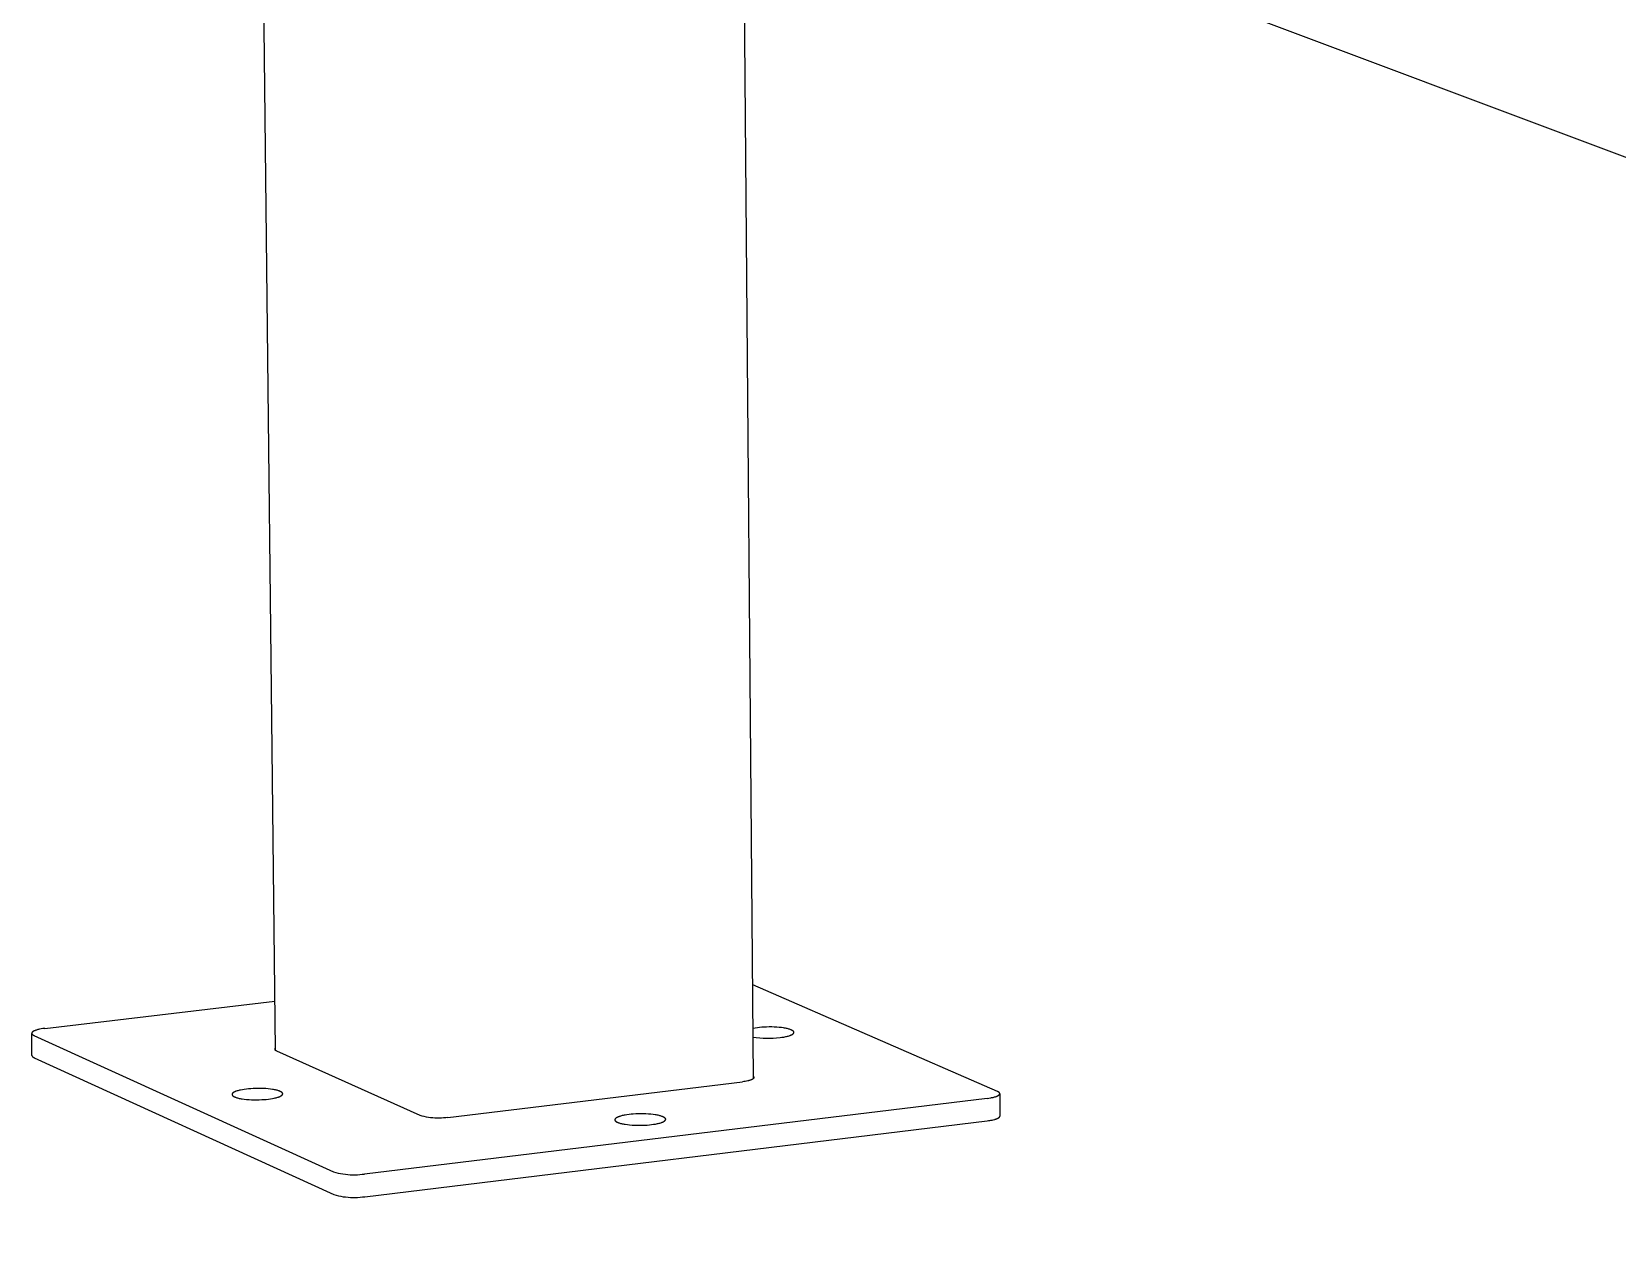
# Model space of a CAD drawing. Header units: millimetres. Extents: x -1656 to 3995, y -637 to 3312.
# Drawn here: x -803.7 to -583.7, y 339.8 to 507.2 of the extents above; entities that cross this region are included whole.
import ezdxf

# ---------------------------------------------------------------- set-up
doc = ezdxf.new("R2010")
doc.units = ezdxf.units.MM
doc.header["$MEASUREMENT"] = 0
doc.layers.add('Utwórz2D linie widoczne', color=7, linetype='Continuous', true_color=0x000000)

msp = doc.modelspace()

# ---------------------------------------------------------------- linework, layer by layer
at = {"layer": 'Utwórz2D linie widoczne'}
for p, q in [((-769.89, 365.93), (-776.82, 998.3)), ((-25.46, 280.46), (-732.18, 546.01)), ((-705.03, 535.81), (-703.58, 361.98)), ((-703.69, 375.03), (-669.72, 360.23)), ((-801.92, 368.95), (-769.97, 372.75)), ((-803.72, 368.32), (-803.73, 368.32)), ((-803.73, 368.32), (-803.73, 368.31)), ((-803.73, 368.31), (-803.73, 368.31)), ((-803.73, 368.31), (-803.73, 368.31)), ((-803.73, 368.31), (-803.73, 368.3)), ((-803.73, 368.3), (-803.73, 368.3)), ((-803.73, 368.3), (-803.73, 368.29)), ((-803.73, 368.29), (-803.73, 368.29)), ((-803.73, 368.29), (-803.73, 368.28)), ((-803.73, 368.28), (-803.73, 368.28)), ((-803.73, 368.28), (-803.73, 368.27)), ((-803.73, 368.27), (-803.73, 368.27)), ((-803.73, 368.27), (-803.73, 368.27)), ((-803.73, 368.27), (-803.73, 368.26)), ((-803.69, 365.19), (-803.73, 368.27)), ((-803.73, 368.26), (-803.73, 368.26)), ((-803.73, 368.26), (-803.73, 368.25)), ((-803.73, 368.25), (-803.72, 368.25)), ((-803.71, 368.36), (-803.72, 368.35)), ((-803.72, 368.35), (-803.72, 368.35)), ((-803.72, 368.35), (-803.72, 368.34)), ((-803.72, 368.34), (-803.72, 368.34)), ((-803.72, 368.34), (-803.72, 368.33)), ((-803.72, 368.33), (-803.72, 368.33)), ((-803.72, 368.33), (-803.72, 368.32)), ((-803.72, 368.25), (-803.72, 368.24)), ((-803.72, 368.24), (-803.72, 368.24)), ((-803.72, 368.24), (-803.72, 368.23)), ((-803.72, 368.23), (-803.72, 368.23)), ((-803.72, 368.23), (-803.72, 368.23)), ((-803.72, 368.23), (-803.72, 368.22)), ((-803.72, 368.22), (-803.71, 368.22)), ((-803.7, 368.38), (-803.71, 368.37)), ((-803.71, 368.37), (-803.71, 368.37)), ((-803.71, 368.37), (-803.71, 368.36)), ((-803.71, 368.36), (-803.71, 368.36)), ((-803.71, 368.36), (-803.71, 368.36)), ((-803.71, 368.22), (-803.71, 368.21)), ((-803.71, 368.21), (-803.71, 368.21)), ((-803.71, 368.21), (-803.71, 368.2)), ((-803.71, 368.2), (-803.71, 368.2)), ((-803.71, 368.2), (-803.7, 368.2)), ((-803.69, 368.39), (-803.7, 368.39)), ((-803.7, 368.39), (-803.7, 368.38)), ((-803.7, 368.38), (-803.7, 368.38)), ((-803.7, 368.2), (-803.7, 368.19)), ((-803.7, 368.19), (-803.7, 368.19)), ((-803.7, 368.19), (-803.7, 368.18)), ((-803.7, 368.18), (-803.69, 368.18)), ((-803.68, 368.4), (-803.69, 368.4)), ((-803.69, 368.4), (-803.69, 368.4)), ((-803.69, 368.4), (-803.69, 368.39)), ((-803.69, 368.18), (-803.69, 368.17)), ((-803.69, 368.17), (-803.69, 368.17)), ((-803.69, 368.17), (-803.68, 368.17)), ((-803.67, 368.42), (-803.68, 368.41)), ((-803.68, 368.41), (-803.68, 368.41)), ((-803.68, 368.41), (-803.68, 368.4)), ((-803.68, 368.17), (-803.68, 368.16)), ((-803.68, 368.16), (-803.67, 368.15)), ((-803.66, 368.44), (-803.67, 368.43)), ((-803.67, 368.43), (-803.67, 368.42)), ((-803.67, 368.15), (-803.67, 368.15)), ((-803.67, 368.15), (-803.66, 368.14)), ((-803.65, 368.45), (-803.66, 368.44)), ((-803.66, 368.14), (-803.65, 368.13)), ((-803.64, 368.45), (-803.65, 368.45)), ((-803.65, 368.13), (-803.64, 368.12)), ((-803.63, 368.46), (-803.64, 368.45)), ((-803.64, 368.12), (-803.63, 368.11)), ((-803.62, 368.47), (-803.63, 368.46)), ((-803.63, 368.11), (-803.62, 368.11)), ((-803.61, 368.48), (-803.62, 368.47)), ((-803.62, 368.11), (-803.61, 368.1)), ((-803.6, 368.49), (-803.61, 368.48)), ((-803.61, 368.1), (-803.6, 368.09)), ((-803.58, 368.5), (-803.6, 368.49)), ((-803.6, 368.09), (-803.59, 368.08)), ((-803.59, 368.08), (-803.58, 368.07)), ((-803.57, 368.51), (-803.58, 368.5)), ((-803.58, 368.07), (-803.57, 368.07)), ((-803.56, 368.52), (-803.57, 368.51)), ((-803.57, 368.07), (-803.56, 368.06)), ((-803.55, 368.53), (-803.56, 368.52)), ((-803.56, 368.06), (-803.53, 368.04)), ((-803.52, 368.54), (-803.55, 368.53)), ((-803.53, 368.04), (-803.51, 368.03)), ((-803.49, 368.56), (-803.52, 368.54)), ((-803.51, 368.03), (-803.48, 368.01)), ((-803.45, 368.58), (-803.49, 368.56)), ((-803.48, 368.01), (-803.45, 368)), ((-803.42, 368.6), (-803.45, 368.58)), ((-803.45, 368), (-803.42, 367.99)), ((-803.38, 368.61), (-803.42, 368.6)), ((-803.42, 367.99), (-761.84, 349.04)), ((-803.34, 368.63), (-803.38, 368.61)), ((-803.3, 368.64), (-803.34, 368.63)), ((-803.26, 368.66), (-803.3, 368.64)), ((-803.18, 368.69), (-803.26, 368.66)), ((-803.08, 368.72), (-803.18, 368.69)), ((-802.98, 368.75), (-803.08, 368.72)), ((-802.88, 368.78), (-802.98, 368.75)), ((-802.77, 368.81), (-802.88, 368.78)), ((-802.65, 368.83), (-802.77, 368.81)), ((-802.41, 368.88), (-802.65, 368.83)), ((-802.17, 368.92), (-802.41, 368.88)), ((-801.92, 368.95), (-802.17, 368.92)), ((-703.32, 369.01), (-703.64, 368.95)), ((-703.63, 367.74), (-703.16, 367.68)), ((-702.99, 369.05), (-703.32, 369.01)), ((-703.16, 367.68), (-702.69, 367.63)), ((-702.71, 369.08), (-702.99, 369.05)), ((-702.4, 369.11), (-702.71, 369.08)), ((-702.69, 367.63), (-702.22, 367.6)), ((-702.07, 369.13), (-702.4, 369.11)), ((-702.22, 367.6), (-701.75, 367.59)), ((-701.73, 369.14), (-702.07, 369.13)), ((-701.75, 367.59), (-701.28, 367.59)), ((-701.38, 369.15), (-701.73, 369.14)), ((-701.03, 369.15), (-701.38, 369.15)), ((-701.28, 367.59), (-700.81, 367.61)), ((-700.68, 369.14), (-701.03, 369.15)), ((-700.81, 367.61), (-700.34, 367.64)), ((-700.33, 369.12), (-700.68, 369.14)), ((-700.34, 367.64), (-699.87, 367.69)), ((-699.99, 369.09), (-700.33, 369.12)), ((-699.67, 369.06), (-699.99, 369.09)), ((-699.87, 367.69), (-699.6, 367.72)), ((-699.38, 369.02), (-699.67, 369.06)), ((-699.6, 367.72), (-699.33, 367.76)), ((-699.24, 368.99), (-699.38, 369.02)), ((-699.33, 367.76), (-699.2, 367.79)), ((-699.1, 368.97), (-699.24, 368.99)), ((-699.2, 367.79), (-699.07, 367.81)), ((-698.98, 368.94), (-699.1, 368.97)), ((-699.07, 367.81), (-698.95, 367.84)), ((-698.86, 368.92), (-698.98, 368.94)), ((-698.95, 367.84), (-698.83, 367.87)), ((-698.75, 368.89), (-698.86, 368.92)), ((-698.83, 367.87), (-698.72, 367.9)), ((-698.65, 368.86), (-698.75, 368.89)), ((-698.72, 367.9), (-698.61, 367.93)), ((-698.55, 368.83), (-698.65, 368.86)), ((-698.61, 367.93), (-698.51, 367.97)), ((-698.46, 368.8), (-698.55, 368.83)), ((-698.51, 367.97), (-698.46, 367.98)), ((-698.38, 368.77), (-698.46, 368.8)), ((-698.46, 367.98), (-698.42, 368)), ((-698.42, 368), (-698.37, 368.02)), ((-698.35, 368.76), (-698.38, 368.77)), ((-698.37, 368.02), (-698.33, 368.04)), ((-698.31, 368.74), (-698.35, 368.76)), ((-698.33, 368.04), (-698.29, 368.06)), ((-698.28, 368.73), (-698.31, 368.74)), ((-698.29, 368.06), (-698.25, 368.07)), ((-698.24, 368.71), (-698.28, 368.73)), ((-698.25, 368.07), (-698.22, 368.09)), ((-698.21, 368.7), (-698.24, 368.71)), ((-698.22, 368.09), (-698.18, 368.11)), ((-698.18, 368.68), (-698.21, 368.7)), ((-698.15, 368.66), (-698.18, 368.68)), ((-698.18, 368.11), (-698.15, 368.13)), ((-698.13, 368.65), (-698.15, 368.66)), ((-698.15, 368.13), (-698.14, 368.14)), ((-698.14, 368.14), (-698.12, 368.15)), ((-698.11, 368.64), (-698.13, 368.65)), ((-698.12, 368.15), (-698.11, 368.16)), ((-698.1, 368.63), (-698.11, 368.64)), ((-698.11, 368.16), (-698.09, 368.17)), ((-698.09, 368.62), (-698.1, 368.63)), ((-698.08, 368.61), (-698.09, 368.62)), ((-698.09, 368.17), (-698.08, 368.18)), ((-698.07, 368.6), (-698.08, 368.61)), ((-698.08, 368.18), (-698.07, 368.19)), ((-698.06, 368.6), (-698.07, 368.6)), ((-698.07, 368.19), (-698.06, 368.2)), ((-698.05, 368.59), (-698.06, 368.6)), ((-698.06, 368.2), (-698.05, 368.21)), ((-698.04, 368.58), (-698.05, 368.59)), ((-698.05, 368.21), (-698.03, 368.22)), ((-698.03, 368.57), (-698.04, 368.58)), ((-698.02, 368.56), (-698.03, 368.57)), ((-698.03, 368.22), (-698.02, 368.23)), ((-698.01, 368.55), (-698.02, 368.56)), ((-698.02, 368.24), (-698.01, 368.25)), ((-698.02, 368.23), (-698.02, 368.24)), ((-698, 368.54), (-698.01, 368.55)), ((-698.01, 368.25), (-698, 368.26)), ((-697.99, 368.53), (-698, 368.54)), ((-698, 368.26), (-697.99, 368.26)), ((-697.99, 368.52), (-697.99, 368.53)), ((-697.99, 368.53), (-697.99, 368.53)), ((-697.98, 368.52), (-697.99, 368.52)), ((-697.99, 368.27), (-697.98, 368.28)), ((-697.99, 368.26), (-697.99, 368.27)), ((-697.99, 368.27), (-697.99, 368.27)), ((-697.98, 368.51), (-697.98, 368.52)), ((-697.97, 368.5), (-697.98, 368.51)), ((-697.98, 368.51), (-697.98, 368.51)), ((-697.98, 368.28), (-697.98, 368.29)), ((-697.98, 368.29), (-697.97, 368.29)), ((-697.98, 368.28), (-697.98, 368.28)), ((-697.97, 368.49), (-697.97, 368.5)), ((-697.97, 368.5), (-697.97, 368.5)), ((-697.97, 368.5), (-697.97, 368.5)), ((-697.96, 368.49), (-697.97, 368.49)), ((-697.97, 368.3), (-697.96, 368.31)), ((-697.97, 368.29), (-697.97, 368.3)), ((-697.97, 368.3), (-697.97, 368.3)), ((-697.96, 368.48), (-697.96, 368.49)), ((-697.96, 368.47), (-697.96, 368.48)), ((-697.96, 368.48), (-697.96, 368.48)), ((-697.95, 368.47), (-697.96, 368.47)), ((-697.96, 368.32), (-697.96, 368.33)), ((-697.96, 368.33), (-697.95, 368.33)), ((-697.96, 368.31), (-697.96, 368.32)), ((-697.96, 368.32), (-697.96, 368.32)), ((-697.96, 368.31), (-697.96, 368.31)), ((-697.95, 368.46), (-697.95, 368.47)), ((-697.95, 368.45), (-697.95, 368.46)), ((-697.95, 368.46), (-697.95, 368.46)), ((-697.95, 368.44), (-697.95, 368.45)), ((-697.95, 368.45), (-697.95, 368.45)), ((-697.94, 368.43), (-697.95, 368.44)), ((-697.95, 368.44), (-697.95, 368.44)), ((-697.95, 368.36), (-697.94, 368.37)), ((-697.95, 368.35), (-697.95, 368.36)), ((-697.95, 368.36), (-697.95, 368.36)), ((-697.95, 368.34), (-697.95, 368.35)), ((-697.95, 368.35), (-697.95, 368.35)), ((-697.95, 368.33), (-697.95, 368.34)), ((-697.95, 368.34), (-697.95, 368.34)), ((-697.94, 368.42), (-697.94, 368.43)), ((-697.94, 368.43), (-697.94, 368.43)), ((-697.94, 368.41), (-697.94, 368.42)), ((-697.94, 368.42), (-697.94, 368.42)), ((-697.94, 368.4), (-697.94, 368.41)), ((-697.94, 368.41), (-697.94, 368.41)), ((-697.94, 368.39), (-697.94, 368.4)), ((-697.94, 368.4), (-697.94, 368.4)), ((-697.94, 368.38), (-697.94, 368.39)), ((-697.94, 368.39), (-697.94, 368.39)), ((-697.94, 368.37), (-697.94, 368.38)), ((-697.94, 368.38), (-697.94, 368.38)), ((-697.94, 368.37), (-697.94, 368.37)), ((-769.97, 366.06), (-769.97, 366.07)), ((-769.96, 366.06), (-769.97, 366.06)), ((-769.96, 366.13), (-769.95, 366.14)), ((-769.96, 366.12), (-769.96, 366.13)), ((-769.96, 366.13), (-769.96, 366.13)), ((-769.96, 366.11), (-769.96, 366.12)), ((-769.96, 366.1), (-769.96, 366.11)), ((-769.96, 366.09), (-769.96, 366.1)), ((-769.96, 366.08), (-769.96, 366.09)), ((-769.97, 366.07), (-769.96, 366.08)), ((-769.96, 366.05), (-769.96, 366.06)), ((-769.96, 366.04), (-769.96, 366.05)), ((-769.96, 366.03), (-769.96, 366.04)), ((-769.96, 366.02), (-769.96, 366.03)), ((-769.96, 366.01), (-769.96, 366.02)), ((-769.96, 366), (-769.96, 366.01)), ((-769.95, 366), (-769.96, 366)), ((-769.95, 366.16), (-769.94, 366.17)), ((-769.95, 366.15), (-769.95, 366.16)), ((-769.95, 366.14), (-769.95, 366.15)), ((-769.95, 365.99), (-769.95, 366)), ((-769.95, 365.98), (-769.95, 365.99)), ((-769.95, 365.97), (-769.95, 365.98)), ((-769.94, 365.96), (-769.95, 365.97)), ((-769.94, 366.18), (-769.93, 366.19)), ((-769.94, 366.17), (-769.94, 366.18)), ((-769.94, 366.18), (-769.94, 366.18)), ((-769.94, 365.95), (-769.94, 365.96)), ((-769.93, 365.95), (-769.94, 365.95)), ((-769.93, 366.2), (-769.92, 366.21)), ((-769.93, 366.19), (-769.93, 366.2)), ((-769.93, 365.94), (-769.93, 365.95)), ((-769.93, 365.93), (-769.93, 365.94)), ((-769.92, 365.92), (-769.93, 365.93)), ((-769.92, 366.21), (-769.91, 366.22)), ((-769.92, 366.21), (-769.92, 366.21)), ((-769.91, 365.91), (-769.92, 365.92)), ((-769.92, 365.92), (-769.92, 365.92)), ((-769.91, 366.22), (-769.91, 366.23)), ((-769.91, 366.23), (-769.9, 366.23)), ((-769.91, 365.9), (-769.91, 365.91)), ((-769.9, 365.9), (-769.91, 365.9)), ((-769.9, 366.23), (-769.9, 366.24)), ((-769.89, 365.89), (-769.9, 365.9)), ((-769.89, 365.88), (-769.89, 365.89)), ((-769.88, 365.88), (-769.89, 365.88)), ((-769.87, 365.87), (-769.88, 365.88)), ((-769.86, 365.86), (-769.87, 365.87)), ((-769.87, 365.87), (-769.87, 365.87)), ((-769.85, 365.86), (-769.86, 365.86)), ((-769.85, 365.85), (-769.85, 365.86)), ((-769.84, 365.85), (-769.85, 365.85)), ((-769.83, 365.84), (-769.84, 365.85)), ((-769.82, 365.84), (-769.83, 365.84)), ((-769.81, 365.83), (-769.82, 365.84)), ((-769.8, 365.83), (-769.81, 365.83)), ((-769.81, 365.83), (-769.81, 365.83)), ((-769.79, 365.82), (-769.8, 365.83)), ((-769.78, 365.82), (-769.79, 365.82)), ((-769.77, 365.82), (-769.78, 365.82)), ((-769.76, 365.82), (-769.77, 365.82)), ((-769.75, 365.81), (-769.76, 365.82)), ((-769.76, 365.82), (-769.76, 365.82)), ((-769.74, 365.81), (-769.75, 365.81)), ((-769.73, 365.81), (-769.74, 365.81)), ((-769.72, 365.81), (-769.73, 365.81)), ((-769.71, 365.81), (-769.72, 365.81)), ((-769.7, 365.81), (-769.71, 365.81)), ((-769.69, 365.81), (-769.7, 365.81)), ((-749.83, 356.86), (-769.69, 365.81)), ((-803.69, 365.19), (-803.69, 365.18)), ((-803.69, 365.18), (-803.68, 365.16)), ((-803.68, 365.16), (-803.68, 365.15)), ((-803.68, 365.15), (-803.67, 365.14)), ((-803.67, 365.14), (-803.67, 365.12)), ((-803.67, 365.12), (-803.66, 365.11)), ((-803.66, 365.11), (-803.65, 365.1)), ((-803.65, 365.1), (-803.65, 365.08)), ((-803.65, 365.08), (-803.64, 365.07)), ((-803.64, 365.07), (-803.63, 365.06)), ((-803.63, 365.06), (-803.62, 365.05)), ((-803.62, 365.05), (-803.61, 365.04)), ((-803.61, 365.04), (-803.6, 365.03)), ((-803.6, 365.03), (-803.59, 365.02)), ((-803.59, 365.02), (-803.58, 365.01)), ((-803.58, 365.01), (-803.57, 365)), ((-803.57, 365), (-803.56, 364.99)), ((-803.56, 364.99), (-803.55, 364.98)), ((-803.55, 364.98), (-803.54, 364.97)), ((-803.54, 364.97), (-803.53, 364.96)), ((-803.53, 364.96), (-803.52, 364.95)), ((-803.52, 364.95), (-803.5, 364.94)), ((-803.5, 364.94), (-803.49, 364.94)), ((-803.49, 364.94), (-803.48, 364.93)), ((-803.48, 364.93), (-803.47, 364.92)), ((-803.47, 364.92), (-803.45, 364.92)), ((-803.45, 364.92), (-803.44, 364.91)), ((-803.44, 364.91), (-803.43, 364.9)), ((-803.43, 364.9), (-803.41, 364.9)), ((-803.41, 364.9), (-803.4, 364.9)), ((-803.4, 364.9), (-803.38, 364.89)), ((-803.38, 364.89), (-761.81, 345.9)), ((-745.97, 356.61), (-705.09, 361.55)), ((-704.89, 361.57), (-705.09, 361.55)), ((-704.7, 361.6), (-704.89, 361.57)), ((-704.52, 361.63), (-704.7, 361.6)), ((-704.34, 361.67), (-704.52, 361.63)), ((-704.26, 361.69), (-704.34, 361.67)), ((-704.18, 361.71), (-704.26, 361.69)), ((-704.1, 361.73), (-704.18, 361.71)), ((-704.03, 361.76), (-704.1, 361.73)), ((-703.96, 361.78), (-704.03, 361.76)), ((-703.89, 361.81), (-703.96, 361.78)), ((-703.86, 361.82), (-703.89, 361.81)), ((-703.83, 361.83), (-703.86, 361.82)), ((-703.8, 361.84), (-703.83, 361.83)), ((-703.77, 361.86), (-703.8, 361.84)), ((-703.75, 361.87), (-703.77, 361.86)), ((-703.72, 361.88), (-703.75, 361.87)), ((-703.7, 361.9), (-703.72, 361.88)), ((-703.68, 361.91), (-703.7, 361.9)), ((-703.65, 361.92), (-703.68, 361.91)), ((-703.63, 361.94), (-703.65, 361.92)), ((-703.62, 361.94), (-703.63, 361.94)), ((-703.61, 361.95), (-703.62, 361.94)), ((-703.6, 361.97), (-703.61, 361.96)), ((-703.61, 361.96), (-703.61, 361.95)), ((-703.59, 361.97), (-703.6, 361.97)), ((-703.58, 361.98), (-703.59, 361.97)), ((-703.58, 362.29), (-703.57, 362.29)), ((-703.57, 361.99), (-703.58, 361.98)), ((-703.57, 362.29), (-703.57, 362.28)), ((-703.57, 362.28), (-703.56, 362.27)), ((-703.56, 362), (-703.57, 361.99)), ((-703.57, 361.99), (-703.57, 361.99)), ((-703.56, 362.27), (-703.56, 362.27)), ((-703.56, 362.27), (-703.55, 362.26)), ((-703.55, 362.01), (-703.56, 362)), ((-703.55, 362.26), (-703.54, 362.25)), ((-703.54, 362.02), (-703.55, 362.01)), ((-703.55, 362.01), (-703.55, 362.01)), ((-703.54, 362.25), (-703.54, 362.25)), ((-703.54, 362.25), (-703.53, 362.24)), ((-703.53, 362.04), (-703.54, 362.03)), ((-703.54, 362.03), (-703.54, 362.02)), ((-703.53, 362.24), (-703.53, 362.23)), ((-703.53, 362.23), (-703.52, 362.23)), ((-703.52, 362.05), (-703.53, 362.04)), ((-703.53, 362.04), (-703.53, 362.04)), ((-703.52, 362.23), (-703.52, 362.22)), ((-703.52, 362.22), (-703.52, 362.22)), ((-703.52, 362.22), (-703.52, 362.22)), ((-703.52, 362.22), (-703.51, 362.21)), ((-703.51, 362.06), (-703.52, 362.06)), ((-703.52, 362.06), (-703.52, 362.06)), ((-703.52, 362.06), (-703.52, 362.05)), ((-703.52, 362.05), (-703.52, 362.05)), ((-703.52, 362.05), (-703.52, 362.05)), ((-703.51, 362.21), (-703.51, 362.21)), ((-703.51, 362.21), (-703.51, 362.2)), ((-703.51, 362.2), (-703.51, 362.2)), ((-703.51, 362.2), (-703.51, 362.2)), ((-703.51, 362.2), (-703.51, 362.19)), ((-703.51, 362.19), (-703.51, 362.19)), ((-703.51, 362.19), (-703.5, 362.19)), ((-703.5, 362.08), (-703.51, 362.08)), ((-703.51, 362.08), (-703.51, 362.08)), ((-703.51, 362.08), (-703.51, 362.07)), ((-703.51, 362.07), (-703.51, 362.07)), ((-703.51, 362.07), (-703.51, 362.07)), ((-703.51, 362.07), (-703.51, 362.06)), ((-703.5, 362.19), (-703.5, 362.18)), ((-703.5, 362.18), (-703.5, 362.18)), ((-703.5, 362.18), (-703.5, 362.18)), ((-703.5, 362.18), (-703.5, 362.17)), ((-703.5, 362.17), (-703.5, 362.17)), ((-703.5, 362.17), (-703.5, 362.17)), ((-703.5, 362.17), (-703.5, 362.16)), ((-703.5, 362.16), (-703.5, 362.16)), ((-703.5, 362.16), (-703.5, 362.16)), ((-703.5, 362.16), (-703.5, 362.15)), ((-703.5, 362.15), (-703.5, 362.15)), ((-703.5, 362.15), (-703.5, 362.15)), ((-703.5, 362.15), (-703.5, 362.14)), ((-703.5, 362.14), (-703.49, 362.14)), ((-703.49, 362.13), (-703.5, 362.13)), ((-703.5, 362.13), (-703.5, 362.13)), ((-703.5, 362.13), (-703.5, 362.12)), ((-703.5, 362.12), (-703.5, 362.12)), ((-703.5, 362.12), (-703.5, 362.12)), ((-703.5, 362.12), (-703.5, 362.11)), ((-703.5, 362.11), (-703.5, 362.11)), ((-703.5, 362.11), (-703.5, 362.11)), ((-703.5, 362.11), (-703.5, 362.1)), ((-703.5, 362.1), (-703.5, 362.1)), ((-703.5, 362.1), (-703.5, 362.09)), ((-703.5, 362.09), (-703.5, 362.09)), ((-703.5, 362.09), (-703.5, 362.09)), ((-703.5, 362.09), (-703.5, 362.08)), ((-703.49, 362.14), (-703.49, 362.14)), ((-703.49, 362.14), (-703.49, 362.13)), ((-775.92, 359.84), (-775.93, 359.84)), ((-775.93, 359.84), (-775.93, 359.83)), ((-775.93, 359.83), (-775.93, 359.83)), ((-775.93, 359.83), (-775.93, 359.82)), ((-775.93, 359.82), (-775.93, 359.82)), ((-775.93, 359.82), (-775.93, 359.81)), ((-775.93, 359.81), (-775.93, 359.81)), ((-775.93, 359.81), (-775.93, 359.8)), ((-775.93, 359.8), (-775.93, 359.8)), ((-775.93, 359.8), (-775.93, 359.79)), ((-775.93, 359.79), (-775.93, 359.79)), ((-775.93, 359.79), (-775.93, 359.78)), ((-775.93, 359.78), (-775.93, 359.78)), ((-775.93, 359.78), (-775.93, 359.77)), ((-775.93, 359.77), (-775.93, 359.77)), ((-775.93, 359.77), (-775.93, 359.76)), ((-775.93, 359.76), (-775.93, 359.76)), ((-775.93, 359.76), (-775.93, 359.75)), ((-775.93, 359.75), (-775.92, 359.75)), ((-775.91, 359.87), (-775.92, 359.87)), ((-775.92, 359.87), (-775.92, 359.86)), ((-775.92, 359.86), (-775.92, 359.86)), ((-775.92, 359.86), (-775.92, 359.85)), ((-775.92, 359.85), (-775.92, 359.85)), ((-775.92, 359.85), (-775.92, 359.84)), ((-775.92, 359.75), (-775.92, 359.74)), ((-775.92, 359.74), (-775.92, 359.74)), ((-775.92, 359.74), (-775.92, 359.73)), ((-775.92, 359.73), (-775.92, 359.73)), ((-775.92, 359.73), (-775.92, 359.72)), ((-775.92, 359.72), (-775.91, 359.72)), ((-775.9, 359.89), (-775.91, 359.89)), ((-775.91, 359.89), (-775.91, 359.88)), ((-775.91, 359.88), (-775.91, 359.88)), ((-775.91, 359.88), (-775.91, 359.87)), ((-775.91, 359.72), (-775.91, 359.72)), ((-775.91, 359.72), (-775.91, 359.71)), ((-775.91, 359.71), (-775.91, 359.71)), ((-775.91, 359.71), (-775.91, 359.7)), ((-775.91, 359.7), (-775.9, 359.7)), ((-775.89, 359.91), (-775.9, 359.9)), ((-775.9, 359.9), (-775.9, 359.9)), ((-775.9, 359.9), (-775.9, 359.89)), ((-775.9, 359.7), (-775.9, 359.69)), ((-775.9, 359.69), (-775.9, 359.69)), ((-775.9, 359.69), (-775.89, 359.68)), ((-775.88, 359.92), (-775.89, 359.92)), ((-775.89, 359.92), (-775.89, 359.91)), ((-775.89, 359.91), (-775.89, 359.91)), ((-775.89, 359.68), (-775.89, 359.68)), ((-775.89, 359.68), (-775.89, 359.67)), ((-775.89, 359.67), (-775.88, 359.67)), ((-775.87, 359.94), (-775.88, 359.93)), ((-775.88, 359.93), (-775.88, 359.93)), ((-775.88, 359.93), (-775.88, 359.92)), ((-775.88, 359.67), (-775.88, 359.66)), ((-775.88, 359.66), (-775.87, 359.65)), ((-775.86, 359.95), (-775.87, 359.94)), ((-775.87, 359.65), (-775.86, 359.64)), ((-775.85, 359.97), (-775.86, 359.96)), ((-775.86, 359.96), (-775.86, 359.95)), ((-775.86, 359.64), (-775.86, 359.64)), ((-775.86, 359.64), (-775.85, 359.63)), ((-775.84, 359.98), (-775.85, 359.97)), ((-775.85, 359.63), (-775.84, 359.62)), ((-775.82, 359.99), (-775.84, 359.98)), ((-775.84, 359.62), (-775.83, 359.61)), ((-775.83, 359.61), (-775.82, 359.6)), ((-775.81, 360), (-775.82, 359.99)), ((-775.82, 359.6), (-775.81, 359.59)), ((-775.8, 360.01), (-775.81, 360)), ((-775.81, 359.59), (-775.8, 359.58)), ((-775.79, 360.02), (-775.8, 360.01)), ((-775.8, 359.58), (-775.78, 359.57)), ((-775.78, 360.03), (-775.79, 360.02)), ((-775.76, 360.04), (-775.78, 360.03)), ((-775.78, 359.57), (-775.77, 359.56)), ((-775.77, 359.56), (-775.76, 359.55)), ((-775.75, 360.05), (-775.76, 360.04)), ((-775.76, 359.55), (-775.75, 359.55)), ((-775.73, 360.06), (-775.75, 360.05)), ((-775.75, 359.55), (-775.73, 359.54)), ((-775.72, 360.07), (-775.73, 360.06)), ((-775.73, 359.54), (-775.71, 359.52)), ((-775.7, 360.08), (-775.72, 360.07)), ((-775.71, 359.52), (-775.68, 359.5)), ((-775.67, 360.1), (-775.7, 360.08)), ((-775.68, 359.5), (-775.65, 359.49)), ((-775.63, 360.12), (-775.67, 360.1)), ((-775.65, 359.49), (-775.62, 359.47)), ((-775.6, 360.14), (-775.63, 360.12)), ((-775.62, 359.47), (-775.58, 359.46)), ((-775.56, 360.16), (-775.6, 360.14)), ((-775.58, 359.46), (-775.55, 359.44)), ((-775.51, 360.17), (-775.56, 360.16)), ((-775.55, 359.44), (-775.51, 359.43)), ((-775.47, 360.19), (-775.51, 360.17)), ((-775.51, 359.43), (-775.47, 359.41)), ((-775.42, 360.21), (-775.47, 360.19)), ((-775.47, 359.41), (-775.43, 359.4)), ((-775.43, 359.4), (-775.35, 359.37)), ((-775.38, 360.23), (-775.42, 360.21)), ((-775.33, 360.25), (-775.38, 360.23)), ((-775.35, 359.37), (-775.25, 359.34)), ((-775.22, 360.28), (-775.33, 360.25)), ((-775.25, 359.34), (-775.15, 359.31)), ((-775.11, 360.31), (-775.22, 360.28)), ((-775.15, 359.31), (-775.04, 359.28)), ((-775, 360.34), (-775.11, 360.31)), ((-775.04, 359.28), (-774.92, 359.25)), ((-774.88, 360.37), (-775, 360.34)), ((-774.92, 359.25), (-774.8, 359.23)), ((-774.75, 360.4), (-774.88, 360.37)), ((-774.8, 359.23), (-774.67, 359.2)), ((-774.49, 360.45), (-774.75, 360.4)), ((-774.67, 359.2), (-774.53, 359.18)), ((-774.53, 359.18), (-774.23, 359.14)), ((-774.22, 360.49), (-774.49, 360.45)), ((-774.23, 359.14), (-773.91, 359.11)), ((-773.94, 360.53), (-774.22, 360.49)), ((-773.65, 360.56), (-773.94, 360.53)), ((-773.91, 359.11), (-773.57, 359.08)), ((-773.34, 360.59), (-773.65, 360.56)), ((-773.57, 359.08), (-773.22, 359.06)), ((-773.01, 360.61), (-773.34, 360.59)), ((-773.22, 359.06), (-772.87, 359.05)), ((-772.66, 360.62), (-773.01, 360.61)), ((-772.87, 359.05), (-772.51, 359.05)), ((-772.31, 360.63), (-772.66, 360.62)), ((-772.51, 359.05), (-772.16, 359.05)), ((-771.96, 360.63), (-772.31, 360.63)), ((-772.16, 359.05), (-771.81, 359.07)), ((-771.6, 360.62), (-771.96, 360.63)), ((-771.81, 359.07), (-771.48, 359.09)), ((-771.25, 360.6), (-771.6, 360.62)), ((-771.48, 359.09), (-771.17, 359.11)), ((-770.91, 360.57), (-771.25, 360.6)), ((-771.17, 359.11), (-770.88, 359.15)), ((-770.59, 360.54), (-770.91, 360.57)), ((-770.88, 359.15), (-770.6, 359.18)), ((-770.6, 359.18), (-770.33, 359.23)), ((-770.3, 360.5), (-770.59, 360.54)), ((-770.33, 359.23), (-770.07, 359.28)), ((-770.16, 360.47), (-770.3, 360.5)), ((-770.03, 360.45), (-770.16, 360.47)), ((-770.07, 359.28), (-769.94, 359.3)), ((-769.9, 360.42), (-770.03, 360.45)), ((-769.94, 359.3), (-769.82, 359.33)), ((-769.78, 360.4), (-769.9, 360.42)), ((-769.82, 359.33), (-769.7, 359.37)), ((-769.67, 360.37), (-769.78, 360.4)), ((-769.7, 359.37), (-769.59, 359.4)), ((-769.57, 360.34), (-769.67, 360.37)), ((-769.59, 359.4), (-769.49, 359.43)), ((-769.48, 360.31), (-769.57, 360.34)), ((-769.49, 359.43), (-769.44, 359.45)), ((-769.39, 360.28), (-769.48, 360.31)), ((-769.44, 359.45), (-769.39, 359.47)), ((-769.35, 360.27), (-769.39, 360.28)), ((-769.39, 359.47), (-769.35, 359.48)), ((-769.31, 360.25), (-769.35, 360.27)), ((-769.35, 359.48), (-769.3, 359.5)), ((-769.27, 360.23), (-769.31, 360.25)), ((-769.3, 359.5), (-769.26, 359.52)), ((-769.24, 360.22), (-769.27, 360.23)), ((-769.26, 359.52), (-769.22, 359.54)), ((-769.21, 360.2), (-769.24, 360.22)), ((-769.22, 359.54), (-769.19, 359.56)), ((-769.18, 360.19), (-769.21, 360.2)), ((-769.19, 359.56), (-769.15, 359.58)), ((-769.14, 360.17), (-769.18, 360.19)), ((-769.15, 359.58), (-769.12, 359.6)), ((-769.12, 360.16), (-769.14, 360.17)), ((-769.09, 360.14), (-769.12, 360.16)), ((-769.12, 359.6), (-769.1, 359.61)), ((-769.1, 359.61), (-769.09, 359.62)), ((-769.07, 360.13), (-769.09, 360.14)), ((-769.09, 359.62), (-769.07, 359.63)), ((-769.06, 360.12), (-769.07, 360.13)), ((-769.07, 359.63), (-769.06, 359.64)), ((-769.05, 360.11), (-769.06, 360.12)), ((-769.06, 359.64), (-769.04, 359.65)), ((-769.04, 360.1), (-769.05, 360.11)), ((-769.03, 360.1), (-769.04, 360.1)), ((-769.04, 359.65), (-769.03, 359.66)), ((-769.01, 360.09), (-769.03, 360.1)), ((-769.03, 359.66), (-769.02, 359.67)), ((-769.02, 359.67), (-769.01, 359.68)), ((-769, 360.08), (-769.01, 360.09)), ((-769.01, 359.68), (-768.99, 359.69)), ((-768.99, 360.07), (-769, 360.08)), ((-768.98, 360.06), (-768.99, 360.07)), ((-768.99, 359.69), (-768.98, 359.7)), ((-768.97, 360.05), (-768.98, 360.06)), ((-768.98, 359.7), (-768.97, 359.71)), ((-768.97, 360.04), (-768.97, 360.05)), ((-768.96, 360.03), (-768.97, 360.04)), ((-768.97, 359.71), (-768.96, 359.72)), ((-768.95, 360.02), (-768.96, 360.03)), ((-768.96, 359.73), (-768.95, 359.74)), ((-768.96, 359.72), (-768.96, 359.73)), ((-768.94, 360.01), (-768.95, 360.02)), ((-768.95, 359.74), (-768.94, 359.74)), ((-768.93, 360), (-768.94, 360.01)), ((-768.94, 360.01), (-768.94, 360.01)), ((-768.94, 359.75), (-768.93, 359.76)), ((-768.94, 359.74), (-768.94, 359.75)), ((-768.94, 359.75), (-768.94, 359.75)), ((-768.92, 359.99), (-768.93, 360)), ((-768.93, 360), (-768.93, 360)), ((-768.93, 360), (-768.93, 360)), ((-768.93, 359.76), (-768.93, 359.77)), ((-768.93, 359.77), (-768.92, 359.77)), ((-768.93, 359.76), (-768.93, 359.76)), ((-768.92, 359.98), (-768.92, 359.99)), ((-768.92, 359.99), (-768.92, 359.99)), ((-768.91, 359.97), (-768.92, 359.98)), ((-768.92, 359.98), (-768.92, 359.98)), ((-768.92, 359.78), (-768.91, 359.79)), ((-768.92, 359.77), (-768.92, 359.78)), ((-768.92, 359.78), (-768.92, 359.78)), ((-768.91, 359.96), (-768.91, 359.97)), ((-768.91, 359.97), (-768.91, 359.97)), ((-768.9, 359.95), (-768.91, 359.96)), ((-768.91, 359.96), (-768.91, 359.96)), ((-768.91, 359.8), (-768.9, 359.81)), ((-768.91, 359.79), (-768.91, 359.8)), ((-768.91, 359.8), (-768.91, 359.8)), ((-768.91, 359.79), (-768.91, 359.79)), ((-768.9, 359.94), (-768.9, 359.95)), ((-768.9, 359.95), (-768.9, 359.95)), ((-768.9, 359.93), (-768.9, 359.94)), ((-768.9, 359.94), (-768.9, 359.94)), ((-768.9, 359.92), (-768.9, 359.93)), ((-768.9, 359.93), (-768.9, 359.93)), ((-768.89, 359.92), (-768.9, 359.92)), ((-768.9, 359.83), (-768.89, 359.84)), ((-768.9, 359.82), (-768.9, 359.83)), ((-768.9, 359.83), (-768.9, 359.83)), ((-768.9, 359.81), (-768.9, 359.82)), ((-768.9, 359.82), (-768.9, 359.82)), ((-768.9, 359.81), (-768.9, 359.81)), ((-768.89, 359.91), (-768.89, 359.92)), ((-768.89, 359.9), (-768.89, 359.91)), ((-768.89, 359.91), (-768.89, 359.91)), ((-768.89, 359.89), (-768.89, 359.9)), ((-768.89, 359.9), (-768.89, 359.9)), ((-768.89, 359.88), (-768.89, 359.89)), ((-768.89, 359.89), (-768.89, 359.89)), ((-768.89, 359.87), (-768.89, 359.88)), ((-768.89, 359.88), (-768.89, 359.88)), ((-768.89, 359.86), (-768.89, 359.87)), ((-768.89, 359.87), (-768.89, 359.87)), ((-768.89, 359.85), (-768.89, 359.86)), ((-768.89, 359.86), (-768.89, 359.86)), ((-768.89, 359.84), (-768.89, 359.85)), ((-768.89, 359.85), (-768.89, 359.85)), ((-768.89, 359.84), (-768.89, 359.84)), ((-671.13, 359.25), (-757.53, 348.75)), ((-671.13, 359.25), (-670.88, 359.28)), ((-670.88, 359.28), (-670.63, 359.32)), ((-670.63, 359.32), (-670.52, 359.35)), ((-670.52, 359.35), (-670.4, 359.37)), ((-670.4, 359.37), (-670.29, 359.39)), ((-670.29, 359.39), (-670.18, 359.42)), ((-670.18, 359.42), (-670.08, 359.45)), ((-670.08, 359.45), (-669.98, 359.48)), ((-669.98, 359.48), (-669.89, 359.51)), ((-669.89, 359.51), (-669.84, 359.53)), ((-669.84, 359.53), (-669.8, 359.54)), ((-669.8, 359.54), (-669.76, 359.56)), ((-669.76, 359.56), (-669.72, 359.57)), ((-669.69, 360.21), (-669.72, 360.23)), ((-669.72, 359.57), (-669.69, 359.59)), ((-669.66, 360.2), (-669.69, 360.21)), ((-669.69, 359.59), (-669.65, 359.61)), ((-669.63, 360.18), (-669.66, 360.2)), ((-669.65, 359.61), (-669.62, 359.63)), ((-669.6, 360.17), (-669.63, 360.18)), ((-669.62, 359.63), (-669.59, 359.64)), ((-669.58, 360.15), (-669.6, 360.17)), ((-669.59, 359.64), (-669.58, 359.65)), ((-669.55, 360.14), (-669.58, 360.15)), ((-669.58, 359.65), (-669.56, 359.66)), ((-669.56, 359.66), (-669.55, 359.67)), ((-669.54, 360.13), (-669.55, 360.14)), ((-669.55, 359.67), (-669.53, 359.68)), ((-669.53, 360.12), (-669.54, 360.13)), ((-669.52, 360.11), (-669.53, 360.12)), ((-669.53, 359.68), (-669.52, 359.69)), ((-669.51, 360.11), (-669.52, 360.11)), ((-669.52, 359.69), (-669.51, 359.7)), ((-669.5, 360.1), (-669.51, 360.11)), ((-669.51, 359.7), (-669.5, 359.71)), ((-669.49, 360.09), (-669.5, 360.1)), ((-669.5, 359.71), (-669.49, 359.72)), ((-669.48, 360.08), (-669.49, 360.09)), ((-669.49, 359.72), (-669.48, 359.72)), ((-669.47, 360.07), (-669.48, 360.08)), ((-669.48, 359.72), (-669.47, 359.73)), ((-669.46, 360.06), (-669.47, 360.07)), ((-669.47, 359.73), (-669.46, 359.74)), ((-669.45, 360.06), (-669.46, 360.06)), ((-669.46, 359.74), (-669.45, 359.75)), ((-669.44, 360.05), (-669.45, 360.06)), ((-669.45, 359.75), (-669.44, 359.76)), ((-669.43, 360.04), (-669.44, 360.05)), ((-669.44, 359.76), (-669.43, 359.77)), ((-669.43, 360.03), (-669.43, 360.04)), ((-669.42, 360.03), (-669.43, 360.03)), ((-669.43, 359.77), (-669.42, 359.78)), ((-669.43, 359.77), (-669.43, 359.77)), ((-669.42, 360.02), (-669.42, 360.03)), ((-669.41, 360.01), (-669.42, 360.02)), ((-669.42, 360.02), (-669.42, 360.02)), ((-669.42, 359.78), (-669.42, 359.79)), ((-669.42, 359.79), (-669.41, 359.79)), ((-669.42, 359.78), (-669.42, 359.78)), ((-669.41, 360), (-669.41, 360.01)), ((-669.41, 360.01), (-669.41, 360.01)), ((-669.4, 360), (-669.41, 360)), ((-669.41, 359.8), (-669.41, 359.81)), ((-669.41, 359.81), (-669.4, 359.81)), ((-669.41, 359.79), (-669.41, 359.8)), ((-669.41, 359.8), (-669.41, 359.8)), ((-669.4, 359.99), (-669.4, 360)), ((-669.4, 360), (-669.4, 360)), ((-669.4, 359.98), (-669.4, 359.99)), ((-669.4, 359.99), (-669.4, 359.99)), ((-669.39, 359.98), (-669.4, 359.98)), ((-669.4, 359.82), (-669.39, 359.83)), ((-669.4, 359.81), (-669.4, 359.82)), ((-669.4, 359.82), (-669.4, 359.82)), ((-669.4, 359.82), (-669.4, 359.82)), ((-669.39, 359.97), (-669.39, 359.98)), ((-669.39, 359.96), (-669.39, 359.97)), ((-669.39, 359.97), (-669.39, 359.97)), ((-669.39, 359.97), (-669.39, 359.97)), ((-669.38, 359.96), (-669.39, 359.96)), ((-669.39, 359.84), (-669.39, 359.85)), ((-669.39, 359.85), (-669.38, 359.85)), ((-669.39, 359.83), (-669.39, 359.84)), ((-669.39, 359.84), (-669.39, 359.84)), ((-669.39, 359.83), (-669.39, 359.83)), ((-669.38, 359.95), (-669.38, 359.96)), ((-669.38, 359.94), (-669.38, 359.95)), ((-669.38, 359.95), (-669.38, 359.95)), ((-669.38, 359.93), (-669.38, 359.94)), ((-669.38, 359.94), (-669.38, 359.94)), ((-669.38, 359.92), (-669.38, 359.93)), ((-669.38, 359.93), (-669.38, 359.93)), ((-669.38, 359.93), (-669.38, 359.93)), ((-669.38, 359.91), (-669.38, 359.92)), ((-669.38, 359.92), (-669.38, 359.92)), ((-669.38, 359.9), (-669.38, 359.91)), ((-669.38, 359.91), (-669.38, 359.91)), ((-669.38, 359.89), (-669.38, 359.9)), ((-669.38, 359.9), (-669.38, 359.9)), ((-669.38, 359.9), (-669.35, 356.79)), ((-669.38, 359.88), (-669.38, 359.89)), ((-669.38, 359.89), (-669.38, 359.89)), ((-669.38, 359.87), (-669.38, 359.88)), ((-669.38, 359.88), (-669.38, 359.88)), ((-669.38, 359.88), (-669.38, 359.88)), ((-669.38, 359.86), (-669.38, 359.87)), ((-669.38, 359.87), (-669.38, 359.87)), ((-669.38, 359.85), (-669.38, 359.86)), ((-669.38, 359.86), (-669.38, 359.86)), ((-749.54, 356.78), (-749.83, 356.86)), ((-749.25, 356.72), (-749.54, 356.78)), ((-748.95, 356.66), (-749.25, 356.72)), ((-748.66, 356.61), (-748.95, 356.66)), ((-748.36, 356.57), (-748.66, 356.61)), ((-748.06, 356.54), (-748.36, 356.57)), ((-747.76, 356.52), (-748.06, 356.54)), ((-747.46, 356.51), (-747.76, 356.52)), ((-747.16, 356.51), (-747.46, 356.51)), ((-746.86, 356.52), (-747.16, 356.51)), ((-746.56, 356.54), (-746.86, 356.52)), ((-746.27, 356.57), (-746.56, 356.54)), ((-745.97, 356.61), (-746.27, 356.57)), ((-722.64, 356.51), (-722.65, 356.5)), ((-722.62, 356.52), (-722.64, 356.51)), ((-722.61, 356.53), (-722.62, 356.52)), ((-722.6, 356.54), (-722.61, 356.53)), ((-722.58, 356.55), (-722.6, 356.54)), ((-722.55, 356.57), (-722.58, 356.55)), ((-722.51, 356.59), (-722.55, 356.57)), ((-722.48, 356.61), (-722.51, 356.59)), ((-722.44, 356.63), (-722.48, 356.61)), ((-722.4, 356.65), (-722.44, 356.63)), ((-722.35, 356.67), (-722.4, 356.65)), ((-722.31, 356.68), (-722.35, 356.67)), ((-722.26, 356.7), (-722.31, 356.68)), ((-722.21, 356.72), (-722.26, 356.7)), ((-722.11, 356.75), (-722.21, 356.72)), ((-722, 356.79), (-722.11, 356.75)), ((-721.89, 356.82), (-722, 356.79)), ((-721.77, 356.85), (-721.89, 356.82)), ((-721.64, 356.88), (-721.77, 356.85)), ((-721.51, 356.9), (-721.64, 356.88)), ((-721.38, 356.93), (-721.51, 356.9)), ((-721.11, 356.97), (-721.38, 356.93)), ((-720.83, 357.01), (-721.11, 356.97)), ((-720.54, 357.04), (-720.83, 357.01)), ((-720.23, 357.07), (-720.54, 357.04)), ((-719.9, 357.09), (-720.23, 357.07)), ((-719.56, 357.1), (-719.9, 357.09)), ((-719.21, 357.11), (-719.56, 357.1)), ((-718.85, 357.1), (-719.21, 357.11)), ((-718.49, 357.09), (-718.85, 357.1)), ((-718.14, 357.07), (-718.49, 357.09)), ((-717.8, 357.05), (-718.14, 357.07)), ((-717.48, 357.01), (-717.8, 357.05)), ((-717.18, 356.97), (-717.48, 357.01)), ((-717.04, 356.95), (-717.18, 356.97)), ((-716.9, 356.92), (-717.04, 356.95)), ((-716.78, 356.9), (-716.9, 356.92)), ((-716.66, 356.87), (-716.78, 356.9)), ((-716.55, 356.84), (-716.66, 356.87)), ((-716.44, 356.81), (-716.55, 356.84)), ((-716.35, 356.78), (-716.44, 356.81)), ((-716.26, 356.75), (-716.35, 356.78)), ((-716.22, 356.74), (-716.26, 356.75)), ((-716.18, 356.72), (-716.22, 356.74)), ((-716.14, 356.71), (-716.18, 356.72)), ((-716.11, 356.69), (-716.14, 356.71)), ((-716.07, 356.68), (-716.11, 356.69)), ((-716.04, 356.66), (-716.07, 356.68)), ((-716.01, 356.65), (-716.04, 356.66)), ((-715.98, 356.63), (-716.01, 356.65)), ((-715.95, 356.61), (-715.98, 356.63)), ((-715.92, 356.6), (-715.95, 356.61)), ((-715.91, 356.59), (-715.92, 356.6)), ((-715.9, 356.58), (-715.91, 356.59)), ((-715.88, 356.57), (-715.9, 356.58)), ((-715.87, 356.56), (-715.88, 356.57)), ((-715.86, 356.55), (-715.87, 356.56)), ((-715.85, 356.54), (-715.86, 356.55)), ((-715.84, 356.53), (-715.85, 356.54)), ((-715.83, 356.52), (-715.84, 356.53)), ((-715.82, 356.52), (-715.83, 356.52)), ((-715.81, 356.51), (-715.82, 356.52)), ((-715.8, 356.5), (-715.81, 356.51)), ((-669.62, 356.5), (-669.6, 356.51)), ((-669.6, 356.51), (-669.57, 356.53)), ((-669.57, 356.53), (-669.55, 356.54)), ((-669.55, 356.54), (-669.53, 356.55)), ((-669.53, 356.55), (-669.52, 356.56)), ((-669.52, 356.56), (-669.5, 356.57)), ((-669.5, 356.57), (-669.48, 356.59)), ((-669.48, 356.59), (-669.47, 356.6)), ((-669.47, 356.6), (-669.46, 356.61)), ((-669.46, 356.61), (-669.45, 356.61)), ((-669.45, 356.61), (-669.44, 356.62)), ((-669.44, 356.62), (-669.43, 356.63)), ((-669.44, 356.62), (-669.44, 356.62)), ((-669.43, 356.63), (-669.43, 356.64)), ((-669.43, 356.64), (-669.42, 356.64)), ((-669.42, 356.64), (-669.41, 356.65)), ((-669.41, 356.65), (-669.41, 356.66)), ((-669.41, 356.66), (-669.4, 356.66)), ((-669.4, 356.67), (-669.39, 356.68)), ((-669.4, 356.66), (-669.4, 356.67)), ((-669.39, 356.68), (-669.39, 356.69)), ((-669.39, 356.69), (-669.38, 356.69)), ((-669.39, 356.68), (-669.39, 356.68)), ((-669.38, 356.7), (-669.37, 356.71)), ((-669.38, 356.69), (-669.38, 356.7)), ((-669.37, 356.72), (-669.37, 356.73)), ((-669.37, 356.73), (-669.36, 356.73)), ((-669.37, 356.71), (-669.37, 356.72)), ((-669.37, 356.71), (-669.37, 356.71)), ((-669.36, 356.76), (-669.36, 356.77)), ((-669.36, 356.77), (-669.36, 356.77)), ((-669.36, 356.77), (-669.35, 356.77)), ((-669.36, 356.75), (-669.36, 356.76)), ((-669.36, 356.76), (-669.36, 356.76)), ((-669.36, 356.76), (-669.36, 356.76)), ((-669.36, 356.74), (-669.36, 356.75)), ((-669.36, 356.75), (-669.36, 356.75)), ((-669.36, 356.75), (-669.36, 356.75)), ((-669.36, 356.73), (-669.36, 356.74)), ((-669.36, 356.74), (-669.36, 356.74)), ((-669.36, 356.74), (-669.36, 356.74)), ((-669.35, 356.78), (-669.35, 356.79)), ((-669.35, 356.79), (-669.35, 356.79)), ((-669.35, 356.77), (-669.35, 356.78)), ((-669.35, 356.78), (-669.35, 356.78)), ((-669.35, 356.78), (-669.35, 356.78)), ((-669.35, 356.77), (-669.35, 356.77)), ((-757.49, 345.61), (-671.11, 356.13)), ((-722.79, 356.31), (-722.8, 356.3)), ((-722.8, 356.3), (-722.8, 356.3)), ((-722.8, 356.3), (-722.8, 356.29)), ((-722.8, 356.29), (-722.8, 356.29)), ((-722.8, 356.29), (-722.8, 356.28)), ((-722.8, 356.28), (-722.8, 356.28)), ((-722.8, 356.28), (-722.8, 356.27)), ((-722.8, 356.27), (-722.8, 356.27)), ((-722.8, 356.27), (-722.8, 356.26)), ((-722.8, 356.26), (-722.8, 356.26)), ((-722.8, 356.26), (-722.8, 356.25)), ((-722.8, 356.25), (-722.79, 356.25)), ((-722.78, 356.35), (-722.79, 356.34)), ((-722.79, 356.34), (-722.79, 356.34)), ((-722.79, 356.34), (-722.79, 356.33)), ((-722.79, 356.33), (-722.79, 356.33)), ((-722.79, 356.33), (-722.79, 356.32)), ((-722.79, 356.32), (-722.79, 356.32)), ((-722.79, 356.32), (-722.79, 356.31)), ((-722.79, 356.31), (-722.79, 356.31)), ((-722.79, 356.25), (-722.79, 356.24)), ((-722.79, 356.24), (-722.79, 356.24)), ((-722.79, 356.24), (-722.79, 356.23)), ((-722.79, 356.23), (-722.79, 356.23)), ((-722.79, 356.23), (-722.79, 356.22)), ((-722.79, 356.22), (-722.79, 356.22)), ((-722.79, 356.22), (-722.79, 356.21)), ((-722.79, 356.21), (-722.78, 356.21)), ((-722.77, 356.37), (-722.78, 356.36)), ((-722.78, 356.36), (-722.78, 356.36)), ((-722.78, 356.36), (-722.78, 356.35)), ((-722.78, 356.35), (-722.78, 356.35)), ((-722.78, 356.21), (-722.78, 356.2)), ((-722.78, 356.2), (-722.78, 356.2)), ((-722.78, 356.2), (-722.78, 356.19)), ((-722.78, 356.19), (-722.77, 356.19)), ((-722.76, 356.39), (-722.77, 356.38)), ((-722.77, 356.38), (-722.77, 356.38)), ((-722.77, 356.38), (-722.77, 356.37)), ((-722.77, 356.37), (-722.77, 356.37)), ((-722.77, 356.19), (-722.77, 356.18)), ((-722.77, 356.18), (-722.77, 356.18)), ((-722.77, 356.18), (-722.77, 356.17)), ((-722.77, 356.17), (-722.76, 356.17)), ((-722.75, 356.4), (-722.76, 356.4)), ((-722.76, 356.4), (-722.76, 356.39)), ((-722.76, 356.39), (-722.76, 356.39)), ((-722.76, 356.17), (-722.76, 356.16)), ((-722.76, 356.16), (-722.76, 356.16)), ((-722.76, 356.16), (-722.75, 356.15)), ((-722.74, 356.42), (-722.75, 356.41)), ((-722.75, 356.41), (-722.75, 356.41)), ((-722.75, 356.41), (-722.75, 356.4)), ((-722.75, 356.15), (-722.75, 356.15)), ((-722.75, 356.15), (-722.75, 356.14)), ((-722.75, 356.14), (-722.74, 356.13)), ((-722.73, 356.43), (-722.74, 356.42)), ((-722.74, 356.42), (-722.74, 356.42)), ((-722.74, 356.13), (-722.73, 356.12)), ((-722.72, 356.44), (-722.73, 356.43)), ((-722.73, 356.12), (-722.72, 356.11)), ((-722.71, 356.45), (-722.72, 356.44)), ((-722.72, 356.11), (-722.71, 356.11)), ((-722.7, 356.46), (-722.71, 356.45)), ((-722.71, 356.11), (-722.71, 356.1)), ((-722.71, 356.1), (-722.7, 356.09)), ((-722.69, 356.47), (-722.7, 356.46)), ((-722.7, 356.09), (-722.69, 356.08)), ((-722.68, 356.48), (-722.69, 356.47)), ((-722.69, 356.08), (-722.67, 356.07)), ((-722.66, 356.49), (-722.68, 356.48)), ((-722.67, 356.07), (-722.66, 356.06)), ((-722.65, 356.5), (-722.66, 356.49)), ((-722.66, 356.06), (-722.65, 356.05)), ((-722.65, 356.05), (-722.64, 356.04)), ((-722.64, 356.04), (-722.63, 356.03)), ((-722.63, 356.03), (-722.61, 356.03)), ((-722.61, 356.03), (-722.59, 356.01)), ((-722.59, 356.01), (-722.56, 355.99)), ((-722.56, 355.99), (-722.53, 355.97)), ((-722.53, 355.97), (-722.5, 355.96)), ((-722.5, 355.96), (-722.47, 355.94)), ((-722.47, 355.94), (-722.43, 355.93)), ((-722.43, 355.93), (-722.4, 355.91)), ((-722.4, 355.91), (-722.36, 355.9)), ((-722.36, 355.9), (-722.32, 355.88)), ((-722.32, 355.88), (-722.28, 355.87)), ((-722.28, 355.87), (-722.19, 355.84)), ((-722.19, 355.84), (-722.09, 355.81)), ((-722.09, 355.81), (-721.99, 355.78)), ((-721.99, 355.78), (-721.88, 355.75)), ((-721.88, 355.75), (-721.76, 355.72)), ((-721.76, 355.72), (-721.63, 355.7)), ((-721.63, 355.7), (-721.5, 355.67)), ((-721.5, 355.67), (-721.36, 355.65)), ((-721.36, 355.65), (-721.06, 355.61)), ((-721.06, 355.61), (-720.74, 355.57)), ((-720.74, 355.57), (-720.4, 355.55)), ((-720.4, 355.55), (-720.05, 355.53)), ((-720.05, 355.53), (-719.69, 355.52)), ((-719.69, 355.52), (-719.33, 355.51)), ((-719.33, 355.51), (-718.98, 355.52)), ((-718.98, 355.52), (-718.63, 355.53)), ((-718.63, 355.53), (-718.3, 355.55)), ((-718.3, 355.55), (-717.99, 355.58)), ((-717.99, 355.58), (-717.7, 355.61)), ((-717.7, 355.61), (-717.42, 355.65)), ((-717.42, 355.65), (-717.15, 355.69)), ((-717.15, 355.69), (-717.02, 355.72)), ((-717.02, 355.72), (-716.89, 355.75)), ((-716.89, 355.75), (-716.77, 355.77)), ((-716.77, 355.77), (-716.65, 355.8)), ((-716.65, 355.8), (-716.53, 355.83)), ((-716.53, 355.83), (-716.42, 355.87)), ((-716.42, 355.87), (-716.32, 355.9)), ((-716.32, 355.9), (-716.27, 355.92)), ((-716.27, 355.92), (-716.23, 355.94)), ((-716.23, 355.94), (-716.18, 355.95)), ((-716.18, 355.95), (-716.14, 355.97)), ((-716.14, 355.97), (-716.1, 355.99)), ((-716.1, 355.99), (-716.06, 356.01)), ((-716.06, 356.01), (-716.02, 356.03)), ((-716.02, 356.03), (-715.99, 356.05)), ((-715.99, 356.05), (-715.95, 356.07)), ((-715.95, 356.07), (-715.94, 356.08)), ((-715.94, 356.08), (-715.92, 356.09)), ((-715.92, 356.09), (-715.91, 356.1)), ((-715.91, 356.1), (-715.9, 356.11)), ((-715.9, 356.11), (-715.88, 356.12)), ((-715.88, 356.12), (-715.87, 356.13)), ((-715.87, 356.13), (-715.86, 356.14)), ((-715.86, 356.14), (-715.85, 356.15)), ((-715.85, 356.15), (-715.84, 356.16)), ((-715.84, 356.16), (-715.82, 356.17)), ((-715.82, 356.18), (-715.81, 356.19)), ((-715.82, 356.17), (-715.82, 356.18)), ((-715.81, 356.19), (-715.8, 356.2)), ((-715.8, 356.49), (-715.8, 356.5)), ((-715.79, 356.48), (-715.8, 356.49)), ((-715.8, 356.2), (-715.79, 356.2)), ((-715.79, 356.47), (-715.79, 356.48)), ((-715.78, 356.47), (-715.79, 356.47)), ((-715.79, 356.21), (-715.78, 356.22)), ((-715.79, 356.2), (-715.79, 356.21)), ((-715.79, 356.21), (-715.79, 356.21)), ((-715.78, 356.46), (-715.78, 356.47)), ((-715.77, 356.45), (-715.78, 356.46)), ((-715.78, 356.46), (-715.78, 356.46)), ((-715.78, 356.22), (-715.78, 356.23)), ((-715.78, 356.23), (-715.77, 356.23)), ((-715.78, 356.22), (-715.78, 356.22)), ((-715.77, 356.44), (-715.77, 356.45)), ((-715.77, 356.45), (-715.77, 356.45)), ((-715.76, 356.44), (-715.77, 356.44)), ((-715.77, 356.24), (-715.76, 356.25)), ((-715.77, 356.23), (-715.77, 356.24)), ((-715.77, 356.24), (-715.77, 356.24)), ((-715.76, 356.43), (-715.76, 356.44)), ((-715.76, 356.42), (-715.76, 356.43)), ((-715.76, 356.43), (-715.76, 356.43)), ((-715.75, 356.42), (-715.76, 356.42)), ((-715.76, 356.26), (-715.76, 356.27)), ((-715.76, 356.27), (-715.75, 356.27)), ((-715.76, 356.25), (-715.76, 356.26)), ((-715.76, 356.25), (-715.76, 356.25)), ((-715.75, 356.41), (-715.75, 356.42)), ((-715.75, 356.42), (-715.75, 356.42)), ((-715.75, 356.4), (-715.75, 356.41)), ((-715.75, 356.41), (-715.75, 356.41)), ((-715.74, 356.39), (-715.75, 356.4)), ((-715.75, 356.4), (-715.75, 356.4)), ((-715.75, 356.29), (-715.75, 356.3)), ((-715.75, 356.3), (-715.74, 356.3)), ((-715.75, 356.28), (-715.75, 356.29)), ((-715.75, 356.29), (-715.75, 356.29)), ((-715.75, 356.27), (-715.75, 356.28)), ((-715.75, 356.28), (-715.75, 356.28)), ((-715.74, 356.38), (-715.74, 356.39)), ((-715.74, 356.39), (-715.74, 356.39)), ((-715.74, 356.37), (-715.74, 356.38)), ((-715.74, 356.38), (-715.74, 356.38)), ((-715.74, 356.36), (-715.74, 356.37)), ((-715.74, 356.37), (-715.74, 356.37)), ((-715.74, 356.35), (-715.74, 356.36)), ((-715.74, 356.36), (-715.74, 356.36)), ((-715.74, 356.34), (-715.74, 356.35)), ((-715.74, 356.35), (-715.74, 356.35)), ((-715.74, 356.33), (-715.74, 356.34)), ((-715.74, 356.34), (-715.74, 356.34)), ((-715.74, 356.32), (-715.74, 356.33)), ((-715.74, 356.33), (-715.74, 356.33)), ((-715.74, 356.31), (-715.74, 356.32)), ((-715.74, 356.32), (-715.74, 356.32)), ((-715.74, 356.3), (-715.74, 356.31)), ((-715.74, 356.31), (-715.74, 356.31)), ((-671.11, 356.13), (-670.93, 356.16)), ((-670.93, 356.16), (-670.76, 356.18)), ((-670.76, 356.18), (-670.59, 356.21)), ((-670.59, 356.21), (-670.43, 356.24)), ((-670.43, 356.24), (-670.27, 356.28)), ((-670.27, 356.28), (-670.12, 356.31)), ((-670.12, 356.31), (-670.05, 356.33)), ((-670.05, 356.33), (-669.99, 356.35)), ((-669.99, 356.35), (-669.92, 356.38)), ((-669.92, 356.38), (-669.86, 356.4)), ((-669.86, 356.4), (-669.8, 356.42)), ((-669.8, 356.42), (-669.74, 356.44)), ((-669.74, 356.44), (-669.69, 356.47)), ((-669.69, 356.47), (-669.66, 356.48)), ((-669.66, 356.48), (-669.64, 356.49)), ((-669.64, 356.49), (-669.62, 356.5)), ((-761.84, 349.04), (-761.52, 348.95)), ((-761.52, 348.95), (-761.19, 348.88)), ((-761.19, 348.88), (-760.86, 348.81)), ((-760.86, 348.81), (-760.53, 348.76)), ((-760.53, 348.76), (-760.2, 348.71)), ((-760.2, 348.71), (-759.87, 348.68)), ((-759.87, 348.68), (-759.53, 348.66)), ((-759.53, 348.66), (-759.2, 348.65)), ((-759.2, 348.65), (-758.86, 348.64)), ((-758.86, 348.64), (-758.53, 348.65)), ((-758.53, 348.65), (-758.19, 348.68)), ((-758.19, 348.68), (-757.86, 348.71)), ((-757.86, 348.71), (-757.53, 348.75)), ((-761.81, 345.9), (-761.49, 345.81)), ((-761.49, 345.81), (-761.16, 345.73)), ((-761.16, 345.73), (-760.83, 345.67)), ((-760.83, 345.67), (-760.5, 345.61)), ((-760.5, 345.61), (-760.17, 345.57)), ((-760.17, 345.57), (-759.83, 345.54)), ((-759.83, 345.54), (-759.5, 345.51)), ((-759.5, 345.51), (-759.16, 345.5)), ((-759.16, 345.5), (-758.83, 345.5)), ((-758.83, 345.5), (-758.49, 345.51)), ((-758.49, 345.51), (-758.16, 345.53)), ((-758.16, 345.53), (-757.83, 345.57)), ((-757.83, 345.57), (-757.49, 345.61))]:
    msp.add_line(p, q, dxfattribs=at)

doc.saveas('drawing.dxf')
